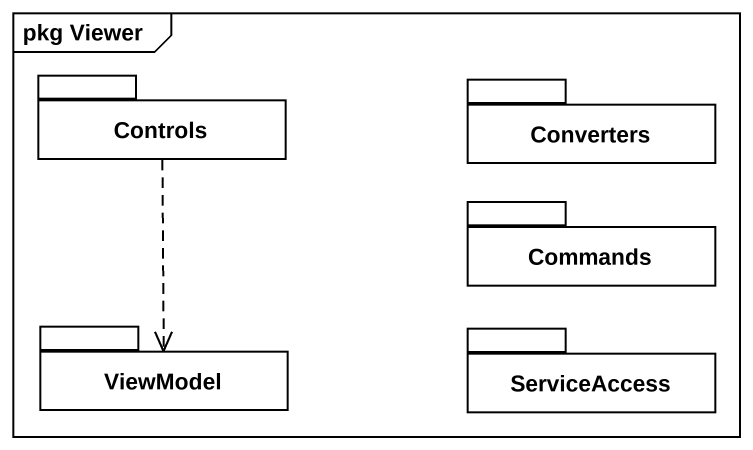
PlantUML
@startuml
mainframe pkg Viewer
package Controls {
}
package Converters {
}
package Commands {
}
package ViewModel {
}
package ServiceAccess {
}
Controls ..> ViewModel
@enduml
